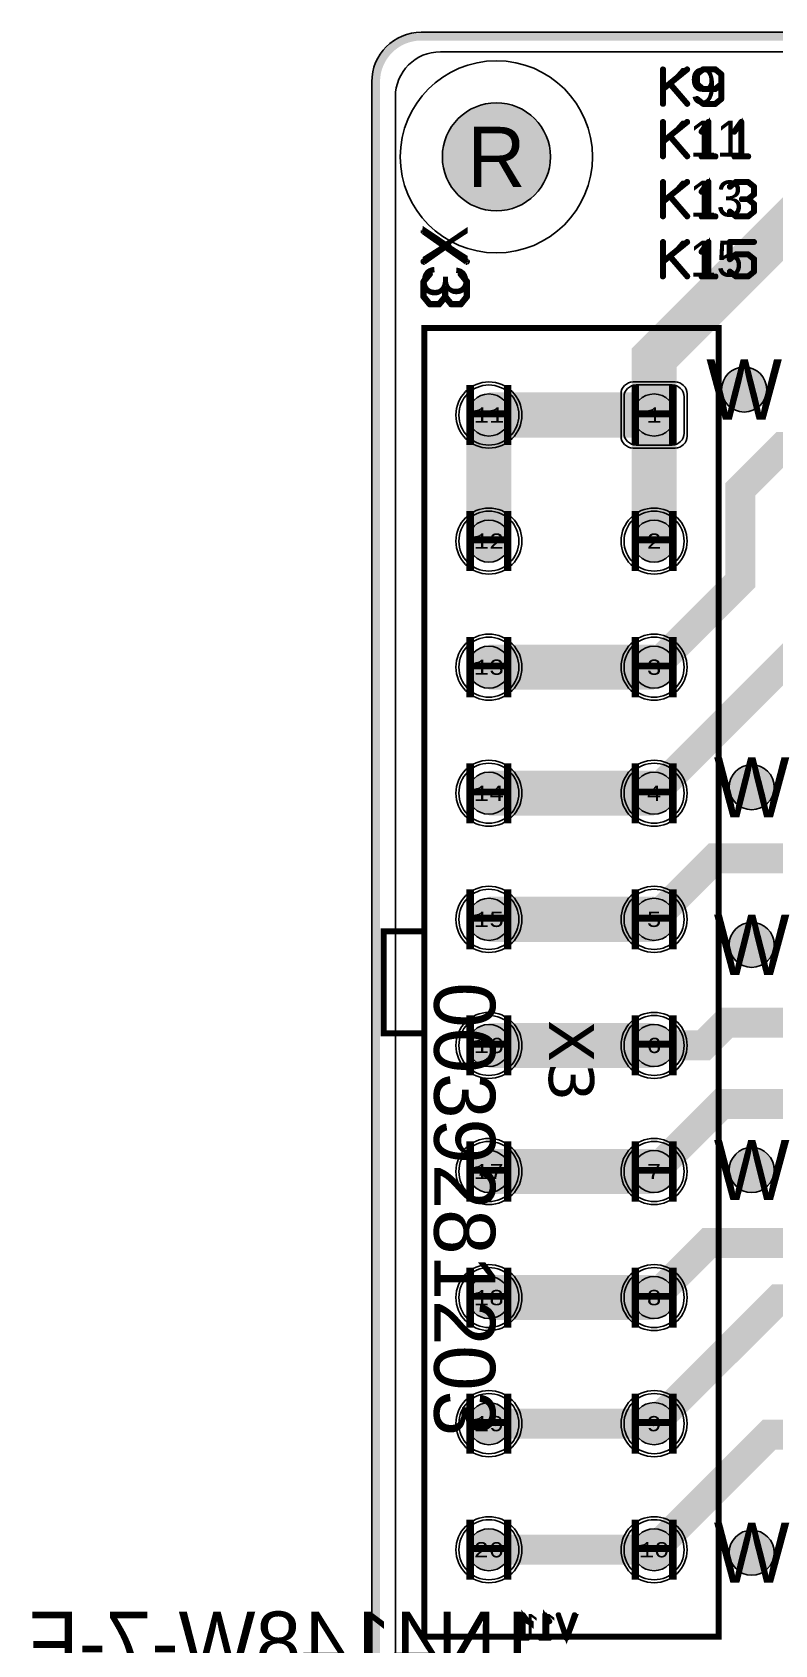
# Model space of a CAD drawing. Extents: x -23 to 289, y -67 to 135.
# Drawn here: x -11.5 to 13.3, y 81.4 to 135.2 of the extents above; entities that cross this region are included whole.
import ezdxf
from ezdxf.enums import TextEntityAlignment as Align

# ---------------------------------------------------------------- set-up
doc = ezdxf.new("R2010")
doc.units = 0
doc.header["$MEASUREMENT"] = 0
for name, color, linetype in [('ASSEMBLY_OUTLINES_TOP', 102, 'CONTINUOUS'), ('ASSEMBLY_PART_NUMBERS_BTM', 191, 'CONTINUOUS'), ('ASSEMBLY_PART_NUMBERS_TOP', 102, 'CONTINUOUS'), ('ASSEMBLY_REF_DES_TOP', 102, 'CONTINUOUS'), ('BOARD_OUTLINE', 10, 'CONTINUOUS'), ('DRILL_DRAWING', 21, 'CONTINUOUS'), ('GENERATED_SILKSCREEN_BTM', 255, 'CONTINUOUS'), ('GENERATED_SILKSCREEN_TOP', 140, 'CONTINUOUS'), ('MANUFACTURING_OUTLINES', 10, 'CONTINUOUS'), ('MOUNTING_HOLE_PADS_LAYER14', 150, 'CONTINUOUS'), ('MOUNTING_HOLE_PADS_LAYER15', 230, 'CONTINUOUS'), ('MOUNTING_HOLES_LAYER_BOT17', 42, 'CONTINUOUS'), ('MOUNTING_HOLES_LAYER_TOP', 42, 'CONTINUOUS'), ('PART_HOLES_LAYER_BOTTOM', 30, 'CONTINUOUS'), ('PART_HOLES_LAYER_TOP', 30, 'CONTINUOUS'), ('PART_PADS_LAYER_BOTTOM', 230, 'CONTINUOUS'), ('PART_PADS_LAYER_TOP', 150, 'CONTINUOUS'), ('PIN_NUMBERS_BTM', 8, 'CONTINUOUS'), ('PIN_NUMBERS_TOP', 8, 'CONTINUOUS'), ('PLACEMENT_OUTLINES_TOP', 130, 'CONTINUOUS'), ('ROUTE_BORDER', 151, 'CONTINUOUS'), ('SILKSCREEN_OUTLINES_TOP', 150, 'CONTINUOUS'), ('SILKSCREEN_REF_DES_BTM', 211, 'CONTINUOUS'), ('SILKSCREEN_REF_DES_TOP', 150, 'CONTINUOUS'), ('SOLDERMASK_PADS_BTM', 12, 'CONTINUOUS'), ('SOLDERMASK_PADS_TOP', 180, 'CONTINUOUS'), ('TRACES_LAYER_BOTTOM', 230, 'CONTINUOUS')]:
    doc.layers.add(name, color=color, linetype=linetype)
doc.styles.add('COURIER_NEW', font='COUR.TTF')
doc.styles.add('VERDANA', font='verdana.TTF')
doc.styles.add('VERIBEST_GERBER_0', font='txt')

msp = doc.modelspace()

# ---------------------------------------------------------------- hatches: boundary and pattern name
at = {"layer": 'MOUNTING_HOLES_LAYER_BOT17'}
h = msp.add_hatch(color=256, dxfattribs=at)
edge = h.paths.add_edge_path()
edge.add_arc((4, 131), 1.8, 0, 360)
h = msp.add_hatch(color=256, dxfattribs=at)
edge = h.paths.add_edge_path()
edge.add_arc((12.25, 123.25), 0.75, 0, 360)
h = msp.add_hatch(color=256, dxfattribs=at)
edge = h.paths.add_edge_path()
edge.add_arc((12.5, 110), 0.75, 0, 360)
h = msp.add_hatch(color=256, dxfattribs=at)
edge = h.paths.add_edge_path()
edge.add_arc((12.5, 104.75), 0.75, 0, 360)
h = msp.add_hatch(color=256, dxfattribs=at)
edge = h.paths.add_edge_path()
edge.add_arc((12.5, 97.25), 0.75, 0, 360)
h = msp.add_hatch(color=256, dxfattribs=at)
edge = h.paths.add_edge_path()
edge.add_arc((12.5, 84.5), 0.75, 0, 360)
at = {"layer": 'MOUNTING_HOLES_LAYER_TOP'}
h = msp.add_hatch(color=256, dxfattribs=at)
edge = h.paths.add_edge_path()
edge.add_arc((4, 131), 1.8, 0, 360)
h = msp.add_hatch(color=256, dxfattribs=at)
edge = h.paths.add_edge_path()
edge.add_arc((12.25, 123.25), 0.75, 0, 360)
h = msp.add_hatch(color=256, dxfattribs=at)
edge = h.paths.add_edge_path()
edge.add_arc((12.5, 110), 0.75, 0, 360)
h = msp.add_hatch(color=256, dxfattribs=at)
edge = h.paths.add_edge_path()
edge.add_arc((12.5, 104.75), 0.75, 0, 360)
h = msp.add_hatch(color=256, dxfattribs=at)
edge = h.paths.add_edge_path()
edge.add_arc((12.5, 97.25), 0.75, 0, 360)
h = msp.add_hatch(color=256, dxfattribs=at)
edge = h.paths.add_edge_path()
edge.add_arc((12.5, 84.5), 0.75, 0, 360)
at = {"layer": 'PART_HOLES_LAYER_BOTTOM'}
h = msp.add_hatch(color=256, dxfattribs=at)
edge = h.paths.add_edge_path()
edge.add_arc((3.75, 122.4), 0.7, 0, 360)
h = msp.add_hatch(color=256, dxfattribs=at)
edge = h.paths.add_edge_path()
edge.add_arc((9.25, 122.4), 0.7, 0, 360)
h = msp.add_hatch(color=256, dxfattribs=at)
edge = h.paths.add_edge_path()
edge.add_arc((3.75, 118.2), 0.7, 0, 360)
h = msp.add_hatch(color=256, dxfattribs=at)
edge = h.paths.add_edge_path()
edge.add_arc((9.25, 118.2), 0.7, 0, 360)
h = msp.add_hatch(color=256, dxfattribs=at)
edge = h.paths.add_edge_path()
edge.add_arc((3.75, 114), 0.7, 0, 360)
h = msp.add_hatch(color=256, dxfattribs=at)
edge = h.paths.add_edge_path()
edge.add_arc((9.25, 114), 0.7, 0, 360)
h = msp.add_hatch(color=256, dxfattribs=at)
edge = h.paths.add_edge_path()
edge.add_arc((3.75, 109.8), 0.7, 0, 360)
h = msp.add_hatch(color=256, dxfattribs=at)
edge = h.paths.add_edge_path()
edge.add_arc((9.25, 109.8), 0.7, 0, 360)
h = msp.add_hatch(color=256, dxfattribs=at)
edge = h.paths.add_edge_path()
edge.add_arc((3.75, 105.6), 0.7, 0, 360)
h = msp.add_hatch(color=256, dxfattribs=at)
edge = h.paths.add_edge_path()
edge.add_arc((9.25, 105.6), 0.7, 0, 360)
h = msp.add_hatch(color=256, dxfattribs=at)
edge = h.paths.add_edge_path()
edge.add_arc((3.75, 101.4), 0.7, 0, 360)
h = msp.add_hatch(color=256, dxfattribs=at)
edge = h.paths.add_edge_path()
edge.add_arc((9.25, 101.4), 0.7, 0, 360)
h = msp.add_hatch(color=256, dxfattribs=at)
edge = h.paths.add_edge_path()
edge.add_arc((3.75, 97.2), 0.7, 0, 360)
h = msp.add_hatch(color=256, dxfattribs=at)
edge = h.paths.add_edge_path()
edge.add_arc((9.25, 97.2), 0.7, 0, 360)
h = msp.add_hatch(color=256, dxfattribs=at)
edge = h.paths.add_edge_path()
edge.add_arc((3.75, 93), 0.7, 0, 360)
h = msp.add_hatch(color=256, dxfattribs=at)
edge = h.paths.add_edge_path()
edge.add_arc((9.25, 93), 0.7, 0, 360)
h = msp.add_hatch(color=256, dxfattribs=at)
edge = h.paths.add_edge_path()
edge.add_arc((3.75, 88.8), 0.7, 0, 360)
h = msp.add_hatch(color=256, dxfattribs=at)
edge = h.paths.add_edge_path()
edge.add_arc((9.25, 88.8), 0.7, 0, 360)
h = msp.add_hatch(color=256, dxfattribs=at)
edge = h.paths.add_edge_path()
edge.add_arc((3.75, 84.6), 0.7, 0, 360)
h = msp.add_hatch(color=256, dxfattribs=at)
edge = h.paths.add_edge_path()
edge.add_arc((9.25, 84.6), 0.7, 0, 360)
at = {"layer": 'PART_HOLES_LAYER_TOP'}
h = msp.add_hatch(color=256, dxfattribs=at)
edge = h.paths.add_edge_path()
edge.add_arc((3.75, 122.4), 0.7, 0, 360)
h = msp.add_hatch(color=256, dxfattribs=at)
edge = h.paths.add_edge_path()
edge.add_arc((9.25, 122.4), 0.7, 0, 360)
h = msp.add_hatch(color=256, dxfattribs=at)
edge = h.paths.add_edge_path()
edge.add_arc((3.75, 118.2), 0.7, 0, 360)
h = msp.add_hatch(color=256, dxfattribs=at)
edge = h.paths.add_edge_path()
edge.add_arc((9.25, 118.2), 0.7, 0, 360)
h = msp.add_hatch(color=256, dxfattribs=at)
edge = h.paths.add_edge_path()
edge.add_arc((3.75, 114), 0.7, 0, 360)
h = msp.add_hatch(color=256, dxfattribs=at)
edge = h.paths.add_edge_path()
edge.add_arc((9.25, 114), 0.7, 0, 360)
h = msp.add_hatch(color=256, dxfattribs=at)
edge = h.paths.add_edge_path()
edge.add_arc((3.75, 109.8), 0.7, 0, 360)
h = msp.add_hatch(color=256, dxfattribs=at)
edge = h.paths.add_edge_path()
edge.add_arc((9.25, 109.8), 0.7, 0, 360)
h = msp.add_hatch(color=256, dxfattribs=at)
edge = h.paths.add_edge_path()
edge.add_arc((3.75, 105.6), 0.7, 0, 360)
h = msp.add_hatch(color=256, dxfattribs=at)
edge = h.paths.add_edge_path()
edge.add_arc((9.25, 105.6), 0.7, 0, 360)
h = msp.add_hatch(color=256, dxfattribs=at)
edge = h.paths.add_edge_path()
edge.add_arc((3.75, 101.4), 0.7, 0, 360)
h = msp.add_hatch(color=256, dxfattribs=at)
edge = h.paths.add_edge_path()
edge.add_arc((9.25, 101.4), 0.7, 0, 360)
h = msp.add_hatch(color=256, dxfattribs=at)
edge = h.paths.add_edge_path()
edge.add_arc((3.75, 97.2), 0.7, 0, 360)
h = msp.add_hatch(color=256, dxfattribs=at)
edge = h.paths.add_edge_path()
edge.add_arc((9.25, 97.2), 0.7, 0, 360)
h = msp.add_hatch(color=256, dxfattribs=at)
edge = h.paths.add_edge_path()
edge.add_arc((3.75, 93), 0.7, 0, 360)
h = msp.add_hatch(color=256, dxfattribs=at)
edge = h.paths.add_edge_path()
edge.add_arc((9.25, 93), 0.7, 0, 360)
h = msp.add_hatch(color=256, dxfattribs=at)
edge = h.paths.add_edge_path()
edge.add_arc((3.75, 88.8), 0.7, 0, 360)
h = msp.add_hatch(color=256, dxfattribs=at)
edge = h.paths.add_edge_path()
edge.add_arc((9.25, 88.8), 0.7, 0, 360)
h = msp.add_hatch(color=256, dxfattribs=at)
edge = h.paths.add_edge_path()
edge.add_arc((3.75, 84.6), 0.7, 0, 360)
h = msp.add_hatch(color=256, dxfattribs=at)
edge = h.paths.add_edge_path()
edge.add_arc((9.25, 84.6), 0.7, 0, 360)

# ---------------------------------------------------------------- linework, layer by layer
at = {"layer": 'ASSEMBLY_OUTLINES_TOP', "const_width": 0.2}
for points in [[(1.6, 81.7), (1.6, 125.3), (11.4, 125.3), (11.4, 81.7)], [(0.25, 101.8), (0.25, 105.2), (1.6, 105.2), (1.6, 101.8)]]:
    msp.add_lwpolyline(points, close=True, dxfattribs=at)
at = {"layer": 'BOARD_OUTLINE', "const_width": 0.25}
msp.add_lwpolyline([(0, 1.5), (0, 133.5, -0.41421356), (1.5, 135), (278.5, 135, -0.41421356), (280, 133.5), (280, 1.5, -0.41421356), (278.5, 0), (1.5, 0, -0.41421356)], format="xyb", close=True, dxfattribs=at)
at = {"layer": 'GENERATED_SILKSCREEN_BTM', "const_width": 0.15}
for points in [[(5.0432, 81.6792), (5.0496, 81.6776), (5.0536, 81.6744), (5.0552, 81.6688), (5.056, 81.6624), (5.0552, 81.6568), (5.0536, 81.6512), (5.0496, 81.6472), (5.0432, 81.6464), (4.7312, 81.6464), (4.7256, 81.6472), (4.7208, 81.6512), (4.7184, 81.6568), (4.7176, 81.6624), (4.7184, 81.6688), (4.7208, 81.6744), (4.7256, 81.6776), (4.7312, 81.6792), (4.872, 81.6792), (4.872, 82.4304), (4.8728, 82.436), (4.8752, 82.44), (4.8792, 82.4424), (4.8848, 82.4432), (4.8888, 82.444), (4.8928, 82.444), (4.896, 82.4424), (4.8992, 82.4392), (5.0552, 82.22), (5.0568, 82.2168), (5.0576, 82.2144), (5.0576, 82.2088), (5.0552, 82.204), (5.0512, 82.2), (5.0464, 82.1968), (5.0408, 82.1952), (5.0376, 82.1952), (5.0352, 82.196), (5.0312, 82.2008), (4.9032, 82.38), (4.9032, 81.6792), (5.0432, 81.6792)], [(5.7712, 81.6792), (5.7776, 81.6776), (5.7816, 81.6744), (5.7832, 81.6688), (5.784, 81.6624), (5.7832, 81.6568), (5.7816, 81.6512), (5.7776, 81.6472), (5.7712, 81.6464), (5.4592, 81.6464), (5.4536, 81.6472), (5.4488, 81.6512), (5.4464, 81.6568), (5.4456, 81.6624), (5.4464, 81.6688), (5.4488, 81.6744), (5.4536, 81.6776), (5.4592, 81.6792), (5.6, 81.6792), (5.6, 82.4304), (5.6008, 82.436), (5.6032, 82.44), (5.6072, 82.4424), (5.6128, 82.4432), (5.6168, 82.444), (5.6208, 82.444), (5.624, 82.4424), (5.6272, 82.4392), (5.7832, 82.22), (5.7848, 82.2168), (5.7856, 82.2144), (5.7856, 82.2088), (5.7832, 82.204), (5.7792, 82.2), (5.7744, 82.1968), (5.7688, 82.1952), (5.7656, 82.1952), (5.7632, 82.196), (5.7592, 82.2008), (5.6312, 82.38), (5.6312, 81.6792), (5.7712, 81.6792)], [(6.3232, 81.6464), (6.3448, 81.6464), (6.3496, 81.6472), (6.3536, 81.6496), (6.3584, 81.6528), (6.3592, 81.6576), (6.6192, 82.4248), (6.62, 82.428), (6.62, 82.4312), (6.6192, 82.4336), (6.6176, 82.436), (6.6128, 82.44), (6.6072, 82.4432), (6.6016, 82.444), (6.596, 82.4432), (6.5912, 82.4408), (6.588, 82.4352), (6.3344, 81.6808), (6.0792, 82.4352), (6.076, 82.4408), (6.0712, 82.4432), (6.0656, 82.444), (6.06, 82.4432), (6.0544, 82.44), (6.0504, 82.436), (6.0488, 82.4312), (6.0496, 82.4248), (6.308, 81.6576), (6.3104, 81.6528), (6.3152, 81.6496), (6.3184, 81.6472), (6.3232, 81.6464)]]:
    msp.add_lwpolyline(points, dxfattribs=at)
at = {"layer": 'GENERATED_SILKSCREEN_TOP', "const_width": 0.15}
for points in [[(10.3704, 133.8952), (10.3752, 133.9024), (10.3764, 133.9108), (10.3752, 133.9204), (10.3704, 133.9276), (10.3644, 133.9336), (10.356, 133.9372), (10.3524, 133.9384), (10.3476, 133.9384), (10.344, 133.9372), (10.3404, 133.9348), (9.5712, 133.3084), (9.5712, 133.9156), (9.5688, 133.924), (9.5628, 133.9312), (9.5544, 133.9348), (9.5448, 133.936), (9.5364, 133.9348), (9.5292, 133.9312), (9.5232, 133.924), (9.5208, 133.9156), (9.5208, 132.7636), (9.5232, 132.754), (9.5292, 132.748), (9.5364, 132.7444), (9.5448, 132.7432), (9.5544, 132.7444), (9.5628, 132.748), (9.5688, 132.754), (9.5712, 132.7636), (9.5712, 133.246), (9.7704, 133.4068), (10.338, 132.748), (10.3416, 132.7444), (10.3452, 132.742), (10.3488, 132.7408), (10.3524, 132.7408), (10.3608, 132.7444), (10.368, 132.7492), (10.374, 132.7552), (10.3776, 132.7636), (10.3776, 132.772), (10.3764, 132.7768), (10.374, 132.7804), (9.8064, 133.4392), (10.3704, 133.8952)], [(10.8684, 132.7444), (10.6668, 132.9088), (10.6608, 132.9148), (10.6596, 132.9184), (10.6596, 132.922), (10.6608, 132.9304), (10.6656, 132.9388), (10.6704, 132.9448), (10.6776, 132.9496), (10.686, 132.9508), (10.6944, 132.9484), (10.89, 132.7888), (11.2776, 132.7888), (11.4648, 132.94), (11.4648, 133.3708), (11.3016, 133.2388), (11.2968, 133.2364), (11.2956, 133.2352), (11.292, 133.234), (11.2872, 133.234), (10.8828, 133.234), (10.878, 133.234), (10.8708, 133.2364), (10.8684, 133.2388), (10.6668, 133.402), (10.6644, 133.4032), (10.662, 133.4056), (10.6596, 133.4092), (10.6572, 133.4176), (10.656, 133.4224), (10.656, 133.7512), (10.6572, 133.7572), (10.6596, 133.762), (10.662, 133.7656), (10.6644, 133.7668), (10.6668, 133.7704), (10.8684, 133.9348), (10.8732, 133.936), (10.8768, 133.9372), (10.878, 133.9384), (10.8828, 133.9396), (11.2872, 133.9396), (11.292, 133.9384), (11.2932, 133.9384), (11.2944, 133.9372), (11.298, 133.936), (11.3028, 133.9348), (11.5044, 133.7704), (11.508, 133.7644), (11.5092, 133.7596), (11.5116, 133.756), (11.5128, 133.7512), (11.5128, 132.928), (11.5116, 132.9244), (11.5092, 132.916), (11.508, 132.9136), (11.5044, 132.9088), (11.3028, 132.7444), (11.2968, 132.742), (11.2956, 132.7408), (11.2932, 132.7408), (11.2908, 132.7396), (11.2896, 132.7396), (11.2872, 132.7396), (10.8828, 132.7396), (10.878, 132.7408), (10.8732, 132.742), (10.8684, 132.7444)], [(10.7052, 133.7392), (10.7052, 133.4344), (10.89, 133.282), (11.2776, 133.282), (11.4648, 133.4344), (11.4648, 133.7392), (11.2776, 133.8904), (10.89, 133.8904), (10.7052, 133.7392)], [(10.3698, 132.1452), (10.3746, 132.1524), (10.3758, 132.1608), (10.3746, 132.1704), (10.3698, 132.1776), (10.3638, 132.1836), (10.3554, 132.1872), (10.3518, 132.1884), (10.347, 132.1884), (10.3434, 132.1872), (10.3398, 132.1848), (9.5706, 131.5584), (9.5706, 132.1656), (9.5682, 132.174), (9.5622, 132.1812), (9.5538, 132.1848), (9.5442, 132.186), (9.5358, 132.1848), (9.5286, 132.1812), (9.5226, 132.174), (9.5202, 132.1656), (9.5202, 131.0136), (9.5226, 131.004), (9.5286, 130.998), (9.5358, 130.9944), (9.5442, 130.9932), (9.5538, 130.9944), (9.5622, 130.998), (9.5682, 131.004), (9.5706, 131.0136), (9.5706, 131.496), (9.7698, 131.6568), (10.3374, 130.998), (10.341, 130.9944), (10.3446, 130.992), (10.3482, 130.9908), (10.3518, 130.9908), (10.3602, 130.9944), (10.3674, 130.9992), (10.3734, 131.0052), (10.377, 131.0136), (10.377, 131.022), (10.3758, 131.0268), (10.3734, 131.0304), (9.8058, 131.6892), (10.3698, 132.1452)], [(10.8282, 131.0388), (10.8186, 131.0364), (10.8138, 131.0316), (10.8102, 131.0232), (10.809, 131.0136), (10.8102, 131.0052), (10.8138, 130.9968), (10.8186, 130.9908), (10.8282, 130.9896), (11.2962, 130.9896), (11.3046, 130.9908), (11.3118, 130.9968), (11.3154, 131.0052), (11.3166, 131.0136), (11.3154, 131.0232), (11.3118, 131.0316), (11.3046, 131.0364), (11.2962, 131.0388), (11.085, 131.0388), (11.085, 132.1656), (11.0838, 132.174), (11.0802, 132.18), (11.0742, 132.1836), (11.0658, 132.1848), (11.0598, 132.186), (11.0538, 132.186), (11.049, 132.1836), (11.0442, 132.1788), (10.8102, 131.85), (10.8066, 131.8416), (10.8066, 131.8332), (10.8102, 131.826), (10.8162, 131.82), (10.8234, 131.8152), (10.8318, 131.8128), (10.8366, 131.8128), (10.8402, 131.814), (10.8462, 131.8212), (11.0382, 132.09), (11.0382, 131.0388), (10.8282, 131.0388)], [(11.9202, 131.0388), (11.9106, 131.0364), (11.9058, 131.0316), (11.9022, 131.0232), (11.901, 131.0136), (11.9022, 131.0052), (11.9058, 130.9968), (11.9106, 130.9908), (11.9202, 130.9896), (12.3882, 130.9896), (12.3966, 130.9908), (12.4038, 130.9968), (12.4074, 131.0052), (12.4086, 131.0136), (12.4074, 131.0232), (12.4038, 131.0316), (12.3966, 131.0364), (12.3882, 131.0388), (12.177, 131.0388), (12.177, 132.1656), (12.1758, 132.174), (12.1722, 132.18), (12.1662, 132.1836), (12.1578, 132.1848), (12.1518, 132.186), (12.1458, 132.186), (12.141, 132.1836), (12.1362, 132.1788), (11.9022, 131.85), (11.8986, 131.8416), (11.8986, 131.8332), (11.9022, 131.826), (11.9082, 131.82), (11.9154, 131.8152), (11.9238, 131.8128), (11.9286, 131.8128), (11.9322, 131.814), (11.9382, 131.8212), (12.1302, 132.09), (12.1302, 131.0388), (11.9202, 131.0388)], [(10.3704, 130.1452), (10.3752, 130.1524), (10.3764, 130.1608), (10.3752, 130.1704), (10.3704, 130.1776), (10.3644, 130.1836), (10.356, 130.1872), (10.3524, 130.1884), (10.3476, 130.1884), (10.344, 130.1872), (10.3404, 130.1848), (9.5712, 129.5584), (9.5712, 130.1656), (9.5688, 130.174), (9.5628, 130.1812), (9.5544, 130.1848), (9.5448, 130.186), (9.5364, 130.1848), (9.5292, 130.1812), (9.5232, 130.174), (9.5208, 130.1656), (9.5208, 129.0136), (9.5232, 129.004), (9.5292, 128.998), (9.5364, 128.9944), (9.5448, 128.9932), (9.5544, 128.9944), (9.5628, 128.998), (9.5688, 129.004), (9.5712, 129.0136), (9.5712, 129.496), (9.7704, 129.6568), (10.338, 128.998), (10.3416, 128.9944), (10.3452, 128.992), (10.3488, 128.9908), (10.3524, 128.9908), (10.3608, 128.9944), (10.368, 128.9992), (10.374, 129.0052), (10.3776, 129.0136), (10.3776, 129.022), (10.3764, 129.0268), (10.374, 129.0304), (9.8064, 129.6892), (10.3704, 130.1452)], [(10.8288, 129.0388), (10.8192, 129.0364), (10.8144, 129.0316), (10.8108, 129.0232), (10.8096, 129.0136), (10.8108, 129.0052), (10.8144, 128.9968), (10.8192, 128.9908), (10.8288, 128.9896), (11.2968, 128.9896), (11.3052, 128.9908), (11.3124, 128.9968), (11.316, 129.0052), (11.3172, 129.0136), (11.316, 129.0232), (11.3124, 129.0316), (11.3052, 129.0364), (11.2968, 129.0388), (11.0856, 129.0388), (11.0856, 130.1656), (11.0844, 130.174), (11.0808, 130.18), (11.0748, 130.1836), (11.0664, 130.1848), (11.0604, 130.186), (11.0544, 130.186), (11.0496, 130.1836), (11.0448, 130.1788), (10.8108, 129.85), (10.8072, 129.8416), (10.8072, 129.8332), (10.8108, 129.826), (10.8168, 129.82), (10.824, 129.8152), (10.8324, 129.8128), (10.8372, 129.8128), (10.8408, 129.814), (10.8468, 129.8212), (11.0388, 130.09), (11.0388, 129.0388), (10.8288, 129.0388)], [(11.9604, 128.9944), (11.7576, 129.1588), (11.7516, 129.1648), (11.7504, 129.172), (11.7516, 129.1804), (11.7564, 129.1888), (11.7624, 129.1948), (11.7696, 129.1996), (11.778, 129.2008), (11.7864, 129.1984), (11.982, 129.0388), (12.3696, 129.0388), (12.5568, 129.19), (12.5568, 129.4132), (12.372, 129.5656), (12.1728, 129.5656), (12.1632, 129.568), (12.1572, 129.5728), (12.1536, 129.5812), (12.1524, 129.5896), (12.1536, 129.598), (12.1572, 129.6052), (12.1632, 129.6112), (12.1728, 129.6136), (12.372, 129.6136), (12.5568, 129.766), (12.5568, 129.9892), (12.3696, 130.1404), (11.982, 130.1404), (11.7864, 129.9808), (11.778, 129.9784), (11.7696, 129.9796), (11.7624, 129.9832), (11.7564, 129.9904), (11.7516, 129.9976), (11.7504, 130.006), (11.7516, 130.0144), (11.7576, 130.0204), (11.9604, 130.1848), (11.964, 130.186), (11.9676, 130.1872), (11.9688, 130.1884), (11.9736, 130.1896), (12.378, 130.1896), (12.384, 130.1884), (12.3864, 130.1872), (12.39, 130.186), (12.3936, 130.1848), (12.5964, 130.0204), (12.6, 130.0144), (12.6012, 130.0096), (12.6036, 130.006), (12.6048, 130.0012), (12.6048, 129.754), (12.6036, 129.7504), (12.6012, 129.742), (12.6, 129.736), (12.5964, 129.7336), (12.42, 129.5896), (12.5964, 129.4456), (12.5976, 129.4432), (12.6, 129.4408), (12.6012, 129.4396), (12.6012, 129.4372), (12.6036, 129.4288), (12.6048, 129.4252), (12.6048, 129.178), (12.6036, 129.172), (12.6012, 129.1672), (12.6, 129.1624), (12.5964, 129.1588), (12.3936, 128.9944), (12.3888, 128.992), (12.3876, 128.9908), (12.384, 128.9908), (12.3828, 128.9896), (12.3816, 128.9896), (12.378, 128.9896), (11.9736, 128.9896), (11.9688, 128.9908), (11.964, 128.992), (11.9604, 128.9944)], [(10.3704, 128.1452), (10.3752, 128.1524), (10.3764, 128.1608), (10.3752, 128.1704), (10.3704, 128.1776), (10.3644, 128.1836), (10.356, 128.1872), (10.3524, 128.1884), (10.3476, 128.1884), (10.344, 128.1872), (10.3404, 128.1848), (9.5712, 127.5584), (9.5712, 128.1656), (9.5688, 128.174), (9.5628, 128.1812), (9.5544, 128.1848), (9.5448, 128.186), (9.5364, 128.1848), (9.5292, 128.1812), (9.5232, 128.174), (9.5208, 128.1656), (9.5208, 127.0136), (9.5232, 127.004), (9.5292, 126.998), (9.5364, 126.9944), (9.5448, 126.9932), (9.5544, 126.9944), (9.5628, 126.998), (9.5688, 127.004), (9.5712, 127.0136), (9.5712, 127.496), (9.7704, 127.6568), (10.338, 126.998), (10.3416, 126.9944), (10.3452, 126.992), (10.3488, 126.9908), (10.3524, 126.9908), (10.3608, 126.9944), (10.368, 126.9992), (10.374, 127.0052), (10.3776, 127.0136), (10.3776, 127.022), (10.3764, 127.0268), (10.374, 127.0304), (9.8064, 127.6892), (10.3704, 128.1452)], [(10.8288, 127.0388), (10.8192, 127.0364), (10.8144, 127.0316), (10.8108, 127.0232), (10.8096, 127.0136), (10.8108, 127.0052), (10.8144, 126.9968), (10.8192, 126.9908), (10.8288, 126.9896), (11.2968, 126.9896), (11.3052, 126.9908), (11.3124, 126.9968), (11.316, 127.0052), (11.3172, 127.0136), (11.316, 127.0232), (11.3124, 127.0316), (11.3052, 127.0364), (11.2968, 127.0388), (11.0856, 127.0388), (11.0856, 128.1656), (11.0844, 128.174), (11.0808, 128.18), (11.0748, 128.1836), (11.0664, 128.1848), (11.0604, 128.186), (11.0544, 128.186), (11.0496, 128.1836), (11.0448, 128.1788), (10.8108, 127.85), (10.8072, 127.8416), (10.8072, 127.8332), (10.8108, 127.826), (10.8168, 127.82), (10.824, 127.8152), (10.8324, 127.8128), (10.8372, 127.8128), (10.8408, 127.814), (10.8468, 127.8212), (11.0388, 128.09), (11.0388, 127.0388), (10.8288, 127.0388)], [(11.9736, 127.7768), (11.9688, 127.7756), (11.9652, 127.7744), (11.9604, 127.772), (11.7972, 127.64), (11.7972, 128.1404), (12.5808, 128.1404), (12.5892, 128.1428), (12.5964, 128.1476), (12.6, 128.156), (12.6012, 128.1644), (12.6, 128.174), (12.5964, 128.1812), (12.5892, 128.1872), (12.5808, 128.1896), (11.7708, 128.1896), (11.7624, 128.1872), (11.7552, 128.1812), (11.7492, 128.174), (11.7468, 128.1656), (11.7468, 127.5884), (11.748, 127.58), (11.7516, 127.574), (11.7564, 127.5704), (11.7648, 127.568), (11.7708, 127.5656), (11.7756, 127.5644), (11.7816, 127.5656), (11.7864, 127.5692), (11.982, 127.7288), (12.3696, 127.7288), (12.5568, 127.5764), (12.5568, 127.19), (12.3696, 127.04), (11.982, 127.04), (11.7864, 127.1984), (11.778, 127.202), (11.7708, 127.202), (11.7636, 127.1972), (11.7564, 127.1912), (11.7516, 127.1828), (11.7504, 127.1744), (11.7516, 127.166), (11.7576, 127.16), (11.9604, 126.9944), (11.964, 126.992), (11.9688, 126.992), (11.9736, 126.9896), (12.378, 126.9896), (12.3816, 126.9896), (12.3828, 126.9908), (12.384, 126.9908), (12.3864, 126.992), (12.3888, 126.992), (12.3936, 126.9944), (12.5964, 127.16), (12.6, 127.1636), (12.6012, 127.166), (12.6036, 127.1732), (12.6048, 127.178), (12.6048, 127.5884), (12.6036, 127.5932), (12.6012, 127.6004), (12.6012, 127.6028), (12.6, 127.604), (12.5976, 127.6064), (12.5964, 127.6088), (12.3936, 127.772), (12.3876, 127.7744), (12.3828, 127.7756), (12.378, 127.7768), (11.9736, 127.7768)], [(1.552, 126.8645), (1.7575, 127.118), (1.765, 127.1255), (1.7695, 127.127), (1.774, 127.127), (1.7845, 127.1255), (1.795, 127.1195), (1.804, 127.112), (1.8085, 127.103), (1.81, 127.0925), (1.807, 127.082), (1.6075, 126.8375), (1.6075, 126.353), (1.7965, 126.119), (2.0755, 126.119), (2.266, 126.35), (2.266, 126.599), (2.269, 126.611), (2.275, 126.6185), (2.2855, 126.623), (2.296, 126.6245), (2.3065, 126.623), (2.317, 126.6185), (2.323, 126.611), (2.326, 126.599), (2.326, 126.35), (2.5165, 126.119), (2.7955, 126.119), (2.9845, 126.353), (2.9845, 126.8375), (2.785, 127.082), (2.782, 127.0925), (2.7835, 127.103), (2.788, 127.112), (2.797, 127.1195), (2.8075, 127.1255), (2.818, 127.127), (2.8225, 127.127), (2.827, 127.1255), (2.8345, 127.118), (3.04, 126.8645), (3.0415, 126.86), (3.043, 126.8555), (3.0445, 126.854), (3.046, 126.848), (3.046, 126.3425), (3.0445, 126.335), (3.043, 126.332), (3.0415, 126.3275), (3.04, 126.323), (2.8345, 126.0695), (2.8285, 126.065), (2.821, 126.0635), (2.8165, 126.0605), (2.8105, 126.059), (2.5015, 126.059), (2.497, 126.0605), (2.4865, 126.0635), (2.4805, 126.065), (2.476, 126.0695), (2.296, 126.29), (2.116, 126.0695), (2.113, 126.068), (2.11, 126.065), (2.1085, 126.0635), (2.1055, 126.0635), (2.095, 126.0605), (2.0905, 126.059), (1.7815, 126.059), (1.774, 126.0605), (1.768, 126.0635), (1.762, 126.065), (1.7575, 126.0695), (1.552, 126.323), (1.549, 126.329), (1.5475, 126.3305), (1.5475, 126.335), (1.5475, 126.3365), (1.546, 126.338), (1.546, 126.3425), (1.546, 126.848), (1.5475, 126.854), (1.549, 126.86), (1.552, 126.8645)]]:
    msp.add_lwpolyline(points, dxfattribs=at)
msp.add_lwpolyline([(3.043, 127.5125), (3.0415, 127.502, -0.16227766), (3.0415, 127.502), (3.0355, 127.493), (3.028, 127.484, -0.18452755), (3.028, 127.48399), (3.0175, 127.4795, -0.09901951), (3.0175, 127.4795), (3.007, 127.47649, -0.1925824), (3.007, 127.47649), (2.9965, 127.48099, -0.16227766), (2.9965, 127.481), (2.296, 127.97599), (1.5955, 127.481, -0.16227766), (1.5955, 127.48099), (1.585, 127.47649, -0.1925824), (1.585, 127.47649), (1.573, 127.4795, -0.09901951), (1.573, 127.4795), (1.5625, 127.48399, -0.18452755), (1.5625, 127.484), (1.555, 127.493), (1.549, 127.502, -0.16227766), (1.54899, 127.502), (1.5475, 127.5125), (1.5475, 127.5125), (1.55049, 127.523, -0.18452755), (1.5505, 127.523), (1.5595, 127.5305), (2.24199, 128.012), (1.5595, 128.492, -0.16227766), (1.5595, 128.492), (1.5505, 128.501, -0.16227766), (1.55049, 128.501), (1.54899, 128.507), (1.54899, 128.5115), (1.552, 128.522, -0.18452755), (1.552, 128.522), (1.55649, 128.531, -0.21337681), (1.5565, 128.531), (1.564, 128.5385, -0.21337681), (1.564, 128.5385), (1.5745, 128.5445, -0.18452755), (1.5745, 128.5445), (1.585, 128.54601, -0.1925824), (1.585, 128.54601), (1.5955, 128.54151, -0.16227766), (1.5955, 128.5415), (2.296, 128.05101), (2.41481, 128.1342, 0.00000089), (2.41482, 128.1342), (2.296, 128.051, -0.33333333), (2.296, 128.051), (1.5955, 128.54149, -0.04938899), (1.5955, 128.54149), (1.585, 128.546), (1.5745, 128.5445, -0.04938899), (1.5745, 128.5445), (1.56401, 128.5385, -0.11199109), (1.564, 128.5385), (1.5565, 128.531, -0.07106781), (1.5565, 128.53099), (1.55201, 128.522), (1.55201, 128.522), (1.549, 128.5115), (1.549, 128.507), (1.5505, 128.501), (1.5595, 128.492, -0.04938899), (1.5595, 128.492), (2.242, 128.012, -0.5), (2.242, 128.012), (1.5595, 127.5305), (1.55051, 127.523), (1.5475, 127.5125), (1.549, 127.502), (1.555, 127.493), (1.5625, 127.484), (1.573, 127.47951, -0.04938899), (1.573, 127.47951), (1.585, 127.47651), (1.5955, 127.481, -0.04938899), (1.5955, 127.481), (2.296, 127.976, -0.33333333), (2.296, 127.976), (2.9965, 127.481, -0.04938899), (2.9965, 127.481), (3.007, 127.47651), (3.0175, 127.4795, -0.07106781), (3.0175, 127.47951), (3.028, 127.484), (3.0355, 127.493), (3.04149, 127.502), (3.04299, 127.5125), (3.04299, 127.5185), (3.0415, 127.523), (3.034, 127.5305, -0.04938899), (3.034, 127.5305), (2.35, 128.012, -0.5), (2.35, 128.012), (2.47663, 128.10087, 0.00000085), (2.47664, 128.10086), (2.35001, 128.012), (3.034, 127.53051, -0.16227766), (3.034, 127.5305), (3.0415, 127.523, -0.08061157), (3.0415, 127.523), (3.043, 127.5185), (3.043, 127.5125)], format="xyb", dxfattribs=at)
for points in [[(1.6, 81.7), (1.6, 125.3), (11.4, 125.3), (11.4, 81.7)], [(0.25, 101.8), (0.25, 105.2), (1.6, 105.2), (1.6, 101.8)]]:
    msp.add_lwpolyline(points, close=True, dxfattribs=at)
at = {"layer": 'MANUFACTURING_OUTLINES'}
msp.add_lwpolyline([(280.1504, 1.5, -0.41421356), (278.5, -0.15041), (1.5, -0.15041, -0.41421356), (-0.15041, 1.5), (-0.15041, 133.5, -0.41421356), (1.5, 135.15041), (278.5, 135.15041, -0.41421356), (280.1504, 133.5)], format="xyb", close=True, dxfattribs=at)
at = {"layer": 'MOUNTING_HOLE_PADS_LAYER14'}
msp.add_circle((4, 131), 3.2, dxfattribs=at)
at = {"layer": 'MOUNTING_HOLE_PADS_LAYER15'}
msp.add_circle((4, 131), 3.2, dxfattribs=at)
at = {"layer": 'MOUNTING_HOLES_LAYER_BOT17'}
for centre, radius in [((4, 131), 1.8), ((12.25, 123.25), 0.75), ((12.5, 110), 0.75), ((12.5, 104.75), 0.75), ((12.5, 97.25), 0.75), ((12.5, 84.5), 0.75)]:
    msp.add_circle(centre, radius, dxfattribs=at)
at = {"layer": 'MOUNTING_HOLES_LAYER_TOP'}
for centre, radius in [((4, 131), 1.8), ((12.25, 123.25), 0.75), ((12.5, 110), 0.75), ((12.5, 104.75), 0.75), ((12.5, 97.25), 0.75), ((12.5, 84.5), 0.75)]:
    msp.add_circle(centre, radius, dxfattribs=at)
at = {"layer": 'PART_HOLES_LAYER_BOTTOM'}
for centre in [(3.75, 122.4), (9.25, 122.4), (3.75, 118.2), (9.25, 118.2), (3.75, 114), (9.25, 114), (3.75, 109.8), (9.25, 109.8), (3.75, 105.6), (9.25, 105.6), (3.75, 101.4), (9.25, 101.4), (3.75, 97.2), (9.25, 97.2), (3.75, 93), (9.25, 93), (3.75, 88.8), (9.25, 88.8), (3.75, 84.6), (9.25, 84.6)]:
    msp.add_circle(centre, 0.7, dxfattribs=at)
at = {"layer": 'PART_HOLES_LAYER_TOP'}
for centre in [(3.75, 122.4), (9.25, 122.4), (3.75, 118.2), (9.25, 118.2), (3.75, 114), (9.25, 114), (3.75, 109.8), (9.25, 109.8), (3.75, 105.6), (9.25, 105.6), (3.75, 101.4), (9.25, 101.4), (3.75, 97.2), (9.25, 97.2), (3.75, 93), (9.25, 93), (3.75, 88.8), (9.25, 88.8), (3.75, 84.6), (9.25, 84.6)]:
    msp.add_circle(centre, 0.7, dxfattribs=at)
at = {"layer": 'PART_PADS_LAYER_BOTTOM'}
msp.add_lwpolyline([(9.85, 123.4, -0.41421356), (10.25, 123), (10.25, 121.8, -0.41421356), (9.85, 121.4), (8.65, 121.4, -0.41421356), (8.25, 121.8), (8.25, 123, -0.41421356), (8.65, 123.4)], format="xyb", close=True, dxfattribs=at)
for centre in [(3.75, 122.4), (3.75, 118.2), (9.25, 118.2), (3.75, 114), (9.25, 114), (3.75, 109.8), (9.25, 109.8), (3.75, 105.6), (9.25, 105.6), (3.75, 101.4), (9.25, 101.4), (3.75, 97.2), (9.25, 97.2), (3.75, 93), (9.25, 93), (3.75, 88.8), (9.25, 88.8), (3.75, 84.6), (9.25, 84.6)]:
    msp.add_circle(centre, 1, dxfattribs=at)
at = {"layer": 'PART_PADS_LAYER_TOP'}
msp.add_lwpolyline([(9.85, 123.4, -0.41421356), (10.25, 123), (10.25, 121.8, -0.41421356), (9.85, 121.4), (8.65, 121.4, -0.41421356), (8.25, 121.8), (8.25, 123, -0.41421356), (8.65, 123.4)], format="xyb", close=True, dxfattribs=at)
for centre in [(3.75, 122.4), (3.75, 118.2), (9.25, 118.2), (3.75, 114), (9.25, 114), (3.75, 109.8), (9.25, 109.8), (3.75, 105.6), (9.25, 105.6), (3.75, 101.4), (9.25, 101.4), (3.75, 97.2), (9.25, 97.2), (3.75, 93), (9.25, 93), (3.75, 88.8), (9.25, 88.8), (3.75, 84.6), (9.25, 84.6)]:
    msp.add_circle(centre, 1, dxfattribs=at)
at = {"layer": 'PLACEMENT_OUTLINES_TOP'}
msp.add_lwpolyline([(1.6, 81.7), (1.6, 125.3), (11.4, 125.3), (11.4, 81.7)], close=True, dxfattribs=at)
at = {"layer": 'ROUTE_BORDER'}
msp.add_lwpolyline([(0.635, 2.135), (0.635, 133, -0.41421356), (2.135, 134.5), (278, 134.5, -0.41421356), (279.5, 133), (279.5, 2.135, -0.41421356), (278, 0.635), (2.135, 0.635, -0.41421356)], format="xyb", close=True, dxfattribs=at)
at = {"layer": 'SILKSCREEN_OUTLINES_TOP'}
for points in [[(1.6, 81.7), (1.6, 125.3), (11.4, 125.3), (11.4, 81.7)], [(0.25, 101.8), (0.25, 105.2), (1.6, 105.2), (1.6, 101.8)]]:
    msp.add_lwpolyline(points, close=True, dxfattribs=at)
at = {"layer": 'SOLDERMASK_PADS_BTM'}
msp.add_lwpolyline([(9.95, 123.5, -0.41421356), (10.35, 123.1), (10.35, 121.7, -0.41421356), (9.95, 121.3), (8.55, 121.3, -0.41421356), (8.15, 121.7), (8.15, 123.1, -0.41421356), (8.55, 123.5)], format="xyb", close=True, dxfattribs=at)
for centre in [(3.75, 122.4), (3.75, 118.2), (9.25, 118.2), (3.75, 114), (9.25, 114), (3.75, 109.8), (9.25, 109.8), (3.75, 105.6), (9.25, 105.6), (3.75, 101.4), (9.25, 101.4), (3.75, 97.2), (9.25, 97.2), (3.75, 93), (9.25, 93), (3.75, 88.8), (9.25, 88.8), (3.75, 84.6), (9.25, 84.6)]:
    msp.add_circle(centre, 1.1, dxfattribs=at)
at = {"layer": 'SOLDERMASK_PADS_TOP'}
msp.add_lwpolyline([(9.95, 123.5, -0.41421356), (10.35, 123.1), (10.35, 121.7, -0.41421356), (9.95, 121.3), (8.55, 121.3, -0.41421356), (8.15, 121.7), (8.15, 123.1, -0.41421356), (8.55, 123.5)], format="xyb", close=True, dxfattribs=at)
for centre in [(3.75, 122.4), (3.75, 118.2), (9.25, 118.2), (3.75, 114), (9.25, 114), (3.75, 109.8), (9.25, 109.8), (3.75, 105.6), (9.25, 105.6), (3.75, 101.4), (9.25, 101.4), (3.75, 97.2), (9.25, 97.2), (3.75, 93), (9.25, 93), (3.75, 88.8), (9.25, 88.8), (3.75, 84.6), (9.25, 84.6)]:
    msp.add_circle(centre, 1.1, dxfattribs=at)
at = {"layer": 'TRACES_LAYER_BOTTOM'}
for points, const_width in [([(71.67311, 127.92656), (68.90351, 127.92656), (67.71158, 129.11849), (14.06849, 129.11849), (9.25, 124.3), (9.25, 122.4)], 1.5), ([(9.25, 114), (12.11737, 116.86737), (12.11737, 119.91679), (13.53158, 121.331), (17.131, 121.331), (20.3, 124.5)], 1), ([(50.3, 124.5), (47.37005, 121.57005), (37.77207, 121.57005), (30.76042, 114.5584), (14.00907, 114.5584), (10.41741, 110.96673), (10.41673, 110.96673), (9.25, 109.8)], 1), ([(3.75, 122.4), (9.25, 122.4)], 1.5), ([(3.75, 122.4), (3.75, 118.2)], 1.5), ([(9.25, 122.4), (9.25, 118.2)], 1.5), ([(9.25, 114), (3.75, 114)], 1.5), ([(50.3, 110.75), (48.59705, 109.04705), (48.59705, 109.01873), (47.22996, 107.65164), (37.28156, 107.65164), (31.7826, 102.15268), (11.65268, 102.15268), (10.9, 101.4), (9.25, 101.4)], 1), ([(9.25, 105.6), (11.27898, 107.62897), (17.17898, 107.62897), (20.3, 110.75)], 1), ([(9.25, 109.8), (3.75, 109.8)], 1.5), ([(9.25, 105.6), (3.75, 105.6)], 1.5), ([(3.75, 101.4), (9.25, 101.4)], 1.5), ([(9.25, 97.2), (11.49428, 99.44428), (17.85572, 99.44428), (20.3, 97)], 1), ([(9.25, 97.2), (3.75, 97.2)], 1.5), ([(50.3, 97), (48.11589, 94.81589), (11.06589, 94.81589), (9.25, 93)], 1), ([(9.25, 93), (3.75, 93)], 1.5), ([(9.25, 88.8), (13.39094, 92.94094), (18.10906, 92.94094), (20.3, 90.75)], 1), ([(9.25, 88.8), (3.75, 88.8)], 1), ([(9.25, 84.6), (13.08698, 88.43698), (46.6176, 88.43698), (50.3, 84.75458), (50.3, 83.25)], 1), ([(3.75, 84.6), (9.25, 84.6)], 1)]:
    msp.add_lwpolyline(points, dxfattribs=dict(at, const_width=const_width))

# ---------------------------------------------------------------- texts
at = {"layer": 'ASSEMBLY_PART_NUMBERS_BTM', "style": 'VERIBEST_GERBER_0', "text_generation_flag": 2}
msp.add_text('1N4148W-7-F', height=2.032, dxfattribs=at).set_placement((5.5, 82.54), align=Align.TOP_LEFT)
at = {"layer": 'ASSEMBLY_PART_NUMBERS_TOP', "style": 'VERIBEST_GERBER_0'}
msp.add_text('0039281203', height=2.032, rotation=270, dxfattribs=at).set_placement((3.96, 103.5), align=Align.TOP_LEFT)
at = {"layer": 'ASSEMBLY_REF_DES_TOP', "style": 'VERDANA'}
msp.add_text('X3', height=1.5, rotation=270, dxfattribs=at).set_placement((7.25, 102.25), align=Align.TOP_LEFT)
at = {"layer": 'DRILL_DRAWING', "style": 'VERIBEST_GERBER_0'}
for s, p in [('R', (4, 131)), ('W', (12.25, 123.25)), ('H', (3.75, 122.4)), ('H', (9.25, 122.4)), ('H', (3.75, 118.2)), ('H', (9.25, 118.2)), ('H', (3.75, 114)), ('H', (9.25, 114)), ('H', (3.75, 109.8)), ('H', (9.25, 109.8)), ('W', (12.5, 110)), ('H', (3.75, 105.6)), ('H', (9.25, 105.6)), ('W', (12.5, 104.75)), ('H', (3.75, 101.4)), ('H', (9.25, 101.4)), ('H', (3.75, 97.2)), ('H', (9.25, 97.2)), ('W', (12.5, 97.25)), ('H', (3.75, 93)), ('H', (9.25, 93)), ('H', (3.75, 88.8)), ('H', (9.25, 88.8)), ('H', (3.75, 84.6)), ('H', (9.25, 84.6)), ('W', (12.5, 84.5))]:
    msp.add_text(s, height=2, dxfattribs=at).set_placement(p, align=Align.MIDDLE_CENTER)
at = {"layer": 'PIN_NUMBERS_BTM', "style": 'COURIER_NEW'}
for s, p in [('11', (3.75, 122.4)), ('1', (9.25, 122.4)), ('12', (3.75, 118.2)), ('2', (9.25, 118.2)), ('13', (3.75, 114)), ('3', (9.25, 114)), ('14', (3.75, 109.8)), ('4', (9.25, 109.8)), ('15', (3.75, 105.6)), ('5', (9.25, 105.6)), ('16', (3.75, 101.4)), ('6', (9.25, 101.4)), ('17', (3.75, 97.2)), ('7', (9.25, 97.2)), ('18', (3.75, 93)), ('8', (9.25, 93)), ('19', (3.75, 88.8)), ('9', (9.25, 88.8)), ('20', (3.75, 84.6)), ('10', (9.25, 84.6))]:
    msp.add_text(s, height=0.508, dxfattribs=at).set_placement(p, align=Align.MIDDLE_CENTER)
at = {"layer": 'PIN_NUMBERS_TOP', "style": 'COURIER_NEW'}
for s, p in [('11', (3.75, 122.4)), ('1', (9.25, 122.4)), ('12', (3.75, 118.2)), ('2', (9.25, 118.2)), ('13', (3.75, 114)), ('3', (9.25, 114)), ('14', (3.75, 109.8)), ('4', (9.25, 109.8)), ('15', (3.75, 105.6)), ('5', (9.25, 105.6)), ('16', (3.75, 101.4)), ('6', (9.25, 101.4)), ('17', (3.75, 97.2)), ('7', (9.25, 97.2)), ('18', (3.75, 93)), ('8', (9.25, 93)), ('19', (3.75, 88.8)), ('9', (9.25, 88.8)), ('20', (3.75, 84.6)), ('10', (9.25, 84.6))]:
    msp.add_text(s, height=0.508, dxfattribs=at).set_placement(p, align=Align.MIDDLE_CENTER)
at = {"layer": 'SILKSCREEN_REF_DES_BTM', "style": 'VERIBEST_GERBER_0', "text_generation_flag": 2}
msp.add_text('V11', height=0.8, dxfattribs=at).set_placement((6.75, 82.46), align=Align.TOP_LEFT)
at = {"layer": 'SILKSCREEN_REF_DES_TOP', "style": 'VERIBEST_GERBER_0'}
for s, p in [('K9', (9.36, 133.96)), ('K11', (9.36, 132.21)), ('K13', (9.36, 130.21)), ('K15', (9.36, 128.21))]:
    msp.add_text(s, height=1.2, dxfattribs=at).set_placement(p, align=Align.TOP_LEFT)
msp.add_text('X3', height=1.5, rotation=270, dxfattribs=at).set_placement((3.04, 128.75), align=Align.TOP_LEFT)

doc.saveas('drawing.dxf')
